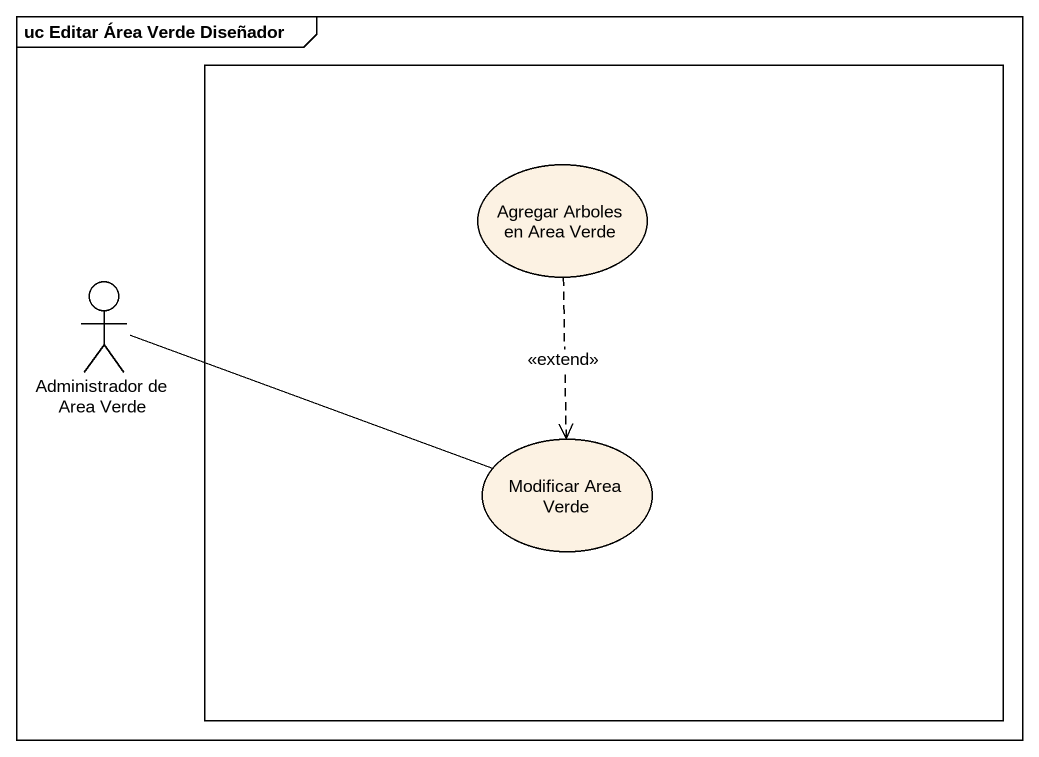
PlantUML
@startuml
mainframe uc Editar Área Verde Diseñador
rectangle " " as rectangle1 {
  usecase "Agregar Arboles en Area Verde" as Agregar_Arboles_en_Area
  usecase "Modificar Area Verde" as Modificar_Area_Verde
}
actor "Administrador de Area Verde" as Administrador_de_Area_Verde
Agregar_Arboles_en_Area ..> Modificar_Area_Verde : <<extend>>
Administrador_de_Area_Verde -right- Modificar_Area_Verde
@enduml
